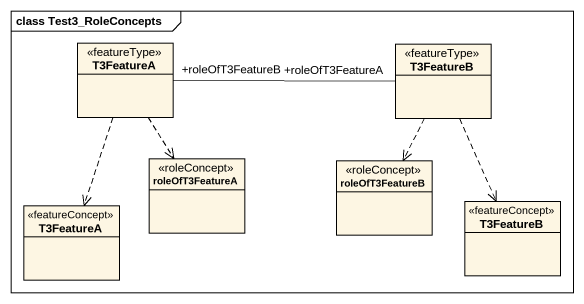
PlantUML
@startuml
mainframe class Test3_RoleConcepts
hide circle
hide empty members
class T3FeatureA <<featureType>>
class T3FeatureB <<featureType>>
class roleOfT3FeatureA <<roleConcept>>
class roleOfT3FeatureB <<roleConcept>>
class "T3FeatureB" as T3FeatureB_2 <<featureConcept>>
class "T3FeatureA" as T3FeatureA_2 <<featureConcept>>
T3FeatureA "+roleOfT3FeatureB" -right- "+roleOfT3FeatureA" T3FeatureB
T3FeatureA ..> roleOfT3FeatureA
T3FeatureA ..> T3FeatureA_2
T3FeatureB ..> roleOfT3FeatureB
T3FeatureB ..> T3FeatureB_2
@enduml
